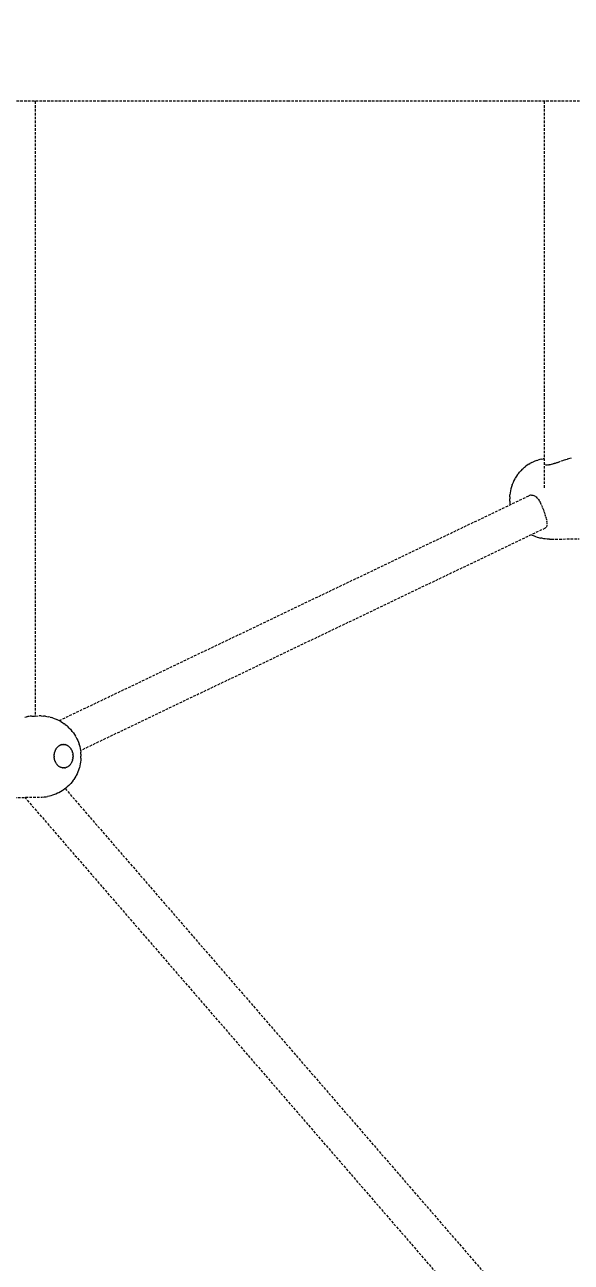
# Model space of a CAD drawing. Header units: millimetres. Extents: x -4710 to 4801, y -2494 to 3533.
# Drawn here: x 1217 to 1488, y 150 to 764 of the extents above; entities that cross this region are included whole.
import ezdxf

# ---------------------------------------------------------------- set-up
doc = ezdxf.new("R2010")
doc.units = ezdxf.units.MM
doc.linetypes.add('HIDDEN', pattern=[1.905, 1.27, -0.635])
for name, color, linetype in [('DIKOM_ОБЪЕКТ', 7, 'Continuous'), ('DIKOM_РАЗМЕР_ЗОНА', 7, 'Continuous'), ('DIKOM_РАЗМЕР_ОБЪЕКТА', 7, 'Continuous')]:
    doc.layers.add(name, color=color, linetype=linetype)
doc.styles.add('style1', font='arialbd.ttf', dxfattribs={"width": 0.8})
doc.dimstyles.new('1-50', dxfattribs={"dimtxt": 300, "dimasz": 200, "dimexe": 100, "dimexo": 0, "dimgap": 100, "dimtad": 1, "dimtxsty": 'style1', "dimcen": 200, "dimclrd": 7, "dimclre": 7, "dimclrt": 7, "dimadec": 1, "dimazin": 2, "dimtfac": 1, "dimtmove": 0, "dimatfit": 2, "dimfxl": 0, "dimlwd": 25, "dimlwe": 18, "dimarcsym": 0})

# ---------------------------------------------------------------- blocks, each defined once
blk = doc.blocks.new('*D0')
at = {"layer": 'Defpoints', "color": 0, "transparency": 16777216}
for p in [(-2049.22, 763.91), (3285.36, 750.08), (3285.36, -900.83)]:
    blk.add_point(p, dxfattribs=at)
at = {"layer": 'DIKOM_РАЗМЕР_ОБЪЕКТА', "color": 7, "lineweight": 18, "transparency": 16777216}
for p, q in [((-2049.22, 763.91), (-2049.22, -1000.83)), ((3285.36, 750.08), (3285.36, -1000.83))]:
    blk.add_line(p, q, dxfattribs=at)
at = {"layer": 'DIKOM_РАЗМЕР_ОБЪЕКТА', "color": 7, "lineweight": 25, "transparency": 16777216}
blk.add_line((-1849.22, -900.83), (3085.36, -900.83), dxfattribs=at)
at = {"layer": 'DIKOM_РАЗМЕР_ОБЪЕКТА', "color": 7, "transparency": 16777216}
for points in [[(-1849.22, -867.5), (-1849.22, -934.17), (-2049.22, -900.83)], [(3085.36, -867.5), (3085.36, -934.17), (3285.36, -900.83)]]:
    blk.add_solid(points, dxfattribs=at)
at = {"layer": 'DIKOM_РАЗМЕР_ОБЪЕКТА', "color": 7, "transparency": 16777216, "insert": (618.07, -647.56), "char_height": 300, "attachment_point": 5, "style": 'style1'}
blk.add_mtext('{\\fArial|b0|i0|c204|p34;5335}', dxfattribs=at)
blk = doc.blocks.new('*D2')
at = {"layer": 'Defpoints', "color": 0, "transparency": 16777216}
for p in [(-3555.27, 756.28), (4801.28, 756.28), (4801.28, -2394.45)]:
    blk.add_point(p, dxfattribs=at)
at = {"layer": 'DIKOM_РАЗМЕР_ЗОНА', "color": 7, "lineweight": 18, "transparency": 16777216}
for p, q in [((-3555.27, 756.28), (-3555.27, -2494.45)), ((4801.28, 756.28), (4801.28, -2494.45))]:
    blk.add_line(p, q, dxfattribs=at)
at = {"layer": 'DIKOM_РАЗМЕР_ЗОНА', "color": 7, "lineweight": 25, "transparency": 16777216}
blk.add_line((-3355.27, -2394.45), (4601.28, -2394.45), dxfattribs=at)
at = {"layer": 'DIKOM_РАЗМЕР_ЗОНА', "color": 7, "transparency": 16777216}
for points in [[(-3355.27, -2361.11), (-3355.27, -2427.78), (-3555.27, -2394.45)], [(4601.28, -2361.11), (4601.28, -2427.78), (4801.28, -2394.45)]]:
    blk.add_solid(points, dxfattribs=at)
at = {"layer": 'DIKOM_РАЗМЕР_ЗОНА', "color": 7, "transparency": 16777216, "insert": (709.08, -2141.17), "char_height": 300, "attachment_point": 5, "style": 'style1'}
blk.add_mtext('{\\fArial|b0|i0|c204|p34;8335}', dxfattribs=at)

msp = doc.modelspace()

# ---------------------------------------------------------------- linework, layer by layer
at = {"layer": 'DIKOM_ОБЪЕКТ', "color": 7, "linetype": 'HIDDEN', "lineweight": 15}
for p, q in [((1256.136, 725.928), (1212.289, 725.928)), ((1222.299, 725.928), (1222.299, 420.742)), ((1301.508, 725.928), (1256.136, 725.928)), ((1348.313, 725.928), (1301.508, 725.928)), ((1396.456, 725.928), (1348.313, 725.928)), ((1445.84, 725.928), (1396.456, 725.928)), ((1496.365, 725.928), (1445.84, 725.928)), ((1474.959, 725.928), (1474.959, 533.835)), ((1468.799, 546.691), (1467.909, 546.205)), ((1468.799, 546.691), (1469.367, 546.964)), ((1470.294, 547.385), (1469.367, 546.964)), ((1471.241, 547.732), (1470.294, 547.385)), ((1471.241, 547.732), (1471.857, 547.956)), ((1472.831, 548.232), (1471.857, 547.956)), ((1473.474, 548.397), (1472.831, 548.232)), ((1473.474, 548.397), (1474.467, 548.597)), ((1474.959, 548.675), (1474.467, 548.597)), ((1474.959, 546.634), (1474.96, 546.416)), ((1481.109, 546.533), (1480.432, 546.306)), ((1481.397, 546.638), (1481.131, 546.541)), ((1481.686, 546.744), (1481.397, 546.638)), ((1482.571, 547.046), (1481.851, 546.797)), ((1482.977, 547.197), (1482.596, 547.055)), ((1484.096, 547.581), (1483.358, 547.329)), ((1484.372, 547.681), (1484.124, 547.591)), ((1484.854, 547.834), (1484.487, 547.722)), ((1485.598, 548.075), (1484.883, 547.844)), ((1486.332, 548.29), (1485.723, 548.117)), ((1486.818, 548.434), (1486.362, 548.299)), ((1487.761, 548.67), (1487.085, 548.501)), ((1488.419, 548.812), (1487.93, 548.715)), ((1461.772, 540.71), (1461.191, 539.878)), ((1462.393, 541.494), (1461.772, 540.71)), ((1462.393, 541.494), (1462.704, 541.882)), ((1463.383, 542.637), (1462.704, 541.882)), ((1464.1, 543.337), (1463.383, 542.637)), ((1464.1, 543.337), (1464.495, 543.72)), ((1465.264, 544.38), (1464.495, 543.72)), ((1465.264, 544.38), (1465.718, 544.73)), ((1466.537, 545.34), (1465.718, 544.73)), ((1467.386, 545.885), (1466.537, 545.34)), ((1467.386, 545.885), (1467.909, 546.205)), ((1475.143, 545.985), (1475.315, 545.818)), ((1475.548, 545.678), (1475.821, 545.579)), ((1475.828, 545.577), (1476.148, 545.514)), ((1476.156, 545.512), (1476.428, 545.491)), ((1476.953, 545.49), (1476.541, 545.483)), ((1477.066, 545.502), (1477.423, 545.535)), ((1477.938, 545.616), (1477.436, 545.537)), ((1478.496, 545.733), (1477.953, 545.619)), ((1479.098, 545.891), (1478.513, 545.738)), ((1479.427, 545.991), (1479.116, 545.896)), ((1479.739, 546.087), (1479.427, 545.991)), ((1479.954, 546.16), (1479.758, 546.093)), ((1480.411, 546.299), (1479.954, 546.16)), ((1458.739, 534.67), (1458.466, 533.699)), ((1459.059, 535.617), (1458.739, 534.67)), ((1459.059, 535.617), (1459.162, 535.892)), ((1459.544, 536.847), (1459.162, 535.892)), ((1459.973, 537.77), (1459.544, 536.847)), ((1460.449, 538.656), (1459.973, 537.77)), ((1460.449, 538.656), (1460.654, 539.002)), ((1461.191, 539.878), (1460.654, 539.002)), ((1234.197, 418.679), (1467.288, 530.166)), ((1457.88, 529.657), (1457.863, 528.627)), ((1457.897, 527.597), (1457.863, 528.627)), ((1457.88, 529.657), (1457.95, 530.683)), ((1458.071, 531.702), (1457.95, 530.683)), ((1458.243, 532.708), (1458.071, 531.702)), ((1458.466, 533.699), (1458.243, 532.708)), ((1467.72, 530.357), (1467.296, 530.17)), ((1468.151, 530.486), (1467.731, 530.361)), ((1468.447, 530.533), (1468.17, 530.49)), ((1468.675, 530.555), (1469.004, 530.559)), ((1469.014, 530.558), (1469.418, 530.502)), ((1469.428, 530.5), (1469.827, 530.382)), ((1469.844, 530.375), (1470.234, 530.196)), ((1470.242, 530.191), (1470.511, 530.019)), ((1470.641, 529.939), (1471.015, 529.646)), ((1471.03, 529.633), (1471.395, 529.275)), ((1471.411, 529.258), (1471.717, 528.89)), ((1471.769, 528.833), (1471.951, 528.591)), ((1471.951, 528.591), (1472.118, 528.371)), ((1472.133, 528.349), (1472.461, 527.836)), ((1457.897, 527.597), (1457.983, 526.571)), ((1457.983, 526.571), (1458.092, 525.767)), ((1472.506, 527.753), (1472.653, 527.508)), ((1472.653, 527.508), (1472.804, 527.259)), ((1472.811, 527.245), (1473.118, 526.651)), ((1473.134, 526.617), (1473.236, 526.413)), ((1473.236, 526.413), (1473.442, 526.001)), ((1473.456, 525.969), (1473.665, 525.487)), ((1473.753, 525.305), (1474.035, 524.643)), ((1474.05, 524.605), (1474.137, 524.366)), ((1474.201, 524.216), (1474.321, 523.931)), ((1474.337, 523.89), (1474.568, 523.257)), ((1474.62, 523.124), (1474.849, 522.502)), ((1474.865, 522.454), (1474.955, 522.167)), ((1475.001, 522.043), (1475.1, 521.775)), ((1475.107, 521.752), (1475.313, 521.097)), ((1475.354, 520.976), (1475.549, 520.354)), ((1475.555, 520.334), (1475.628, 520.052)), ((1475.667, 519.927), (1475.744, 519.683)), ((1475.754, 519.646), (1475.91, 519.034)), ((1475.944, 518.901), (1476.073, 518.385)), ((1476.076, 518.369), (1476.134, 518.047)), ((1476.2, 517.769), (1476.288, 517.231)), ((1476.37, 515.785), (1476.317, 515.406)), ((1476.323, 516.926), (1476.354, 516.706)), ((1476.355, 516.695), (1476.375, 516.231)), ((1475.443, 514.116), (1244.777, 403.791)), ((1468.748, 510.913), (1469.088, 510.732)), ((1469.088, 510.732), (1470.008, 510.324)), ((1470.008, 510.324), (1470.593, 510.065)), ((1470.593, 510.065), (1471.546, 509.725)), ((1471.546, 509.725), (1472.165, 509.522)), ((1475.694, 514.278), (1475.494, 514.148)), ((1475.882, 514.461), (1475.705, 514.286)), ((1476.092, 514.745), (1475.917, 514.495)), ((1476.227, 515.049), (1476.099, 514.758)), ((1476.288, 515.3), (1476.232, 515.064)), ((1472.165, 509.522), (1473.143, 509.253)), ((1473.788, 509.109), (1473.143, 509.253)), ((1474.786, 508.916), (1473.788, 509.109)), ((1475.449, 508.833), (1474.786, 508.916)), ((1476.458, 508.717), (1475.449, 508.833)), ((1477.683, 508.667), (1476.458, 508.717)), ((1477.683, 508.667), (1478.605, 508.67)), ((1478.605, 508.67), (1492.335, 508.893)), ((1217.782, 420.439), (1217.1, 420.259)), ((1218.043, 420.511), (1217.803, 420.444)), ((1218.246, 420.553), (1218.043, 420.511)), ((1218.684, 420.647), (1218.271, 420.558)), ((1218.967, 420.71), (1218.745, 420.661)), ((1219.448, 420.784), (1219.09, 420.728)), ((1220.103, 420.868), (1219.812, 420.843)), ((1220.378, 420.892), (1220.11, 420.869)), ((1220.568, 420.909), (1224.247, 420.969)), ((1225.169, 420.972), (1224.247, 420.969)), ((1225.169, 420.972), (1226.378, 420.923)), ((1227.349, 420.817), (1226.378, 420.923)), ((1227.349, 420.817), (1228.035, 420.727)), ((1228.035, 420.727), (1228.994, 420.549)), ((1229.661, 420.393), (1228.994, 420.549)), ((1229.661, 420.393), (1230.602, 420.146)), ((1231.242, 419.927), (1230.602, 420.146)), ((1231.242, 419.927), (1232.159, 419.613)), ((1232.159, 419.613), (1233.059, 419.23)), ((1233.65, 418.959), (1233.059, 419.23)), ((1233.65, 418.959), (1234.516, 418.516)), ((1235.061, 418.192), (1234.516, 418.516)), ((1235.061, 418.192), (1235.889, 417.694)), ((1235.889, 417.694), (1236.692, 417.136)), ((1237.164, 416.777), (1236.692, 417.136)), ((1237.164, 416.777), (1237.922, 416.173)), ((1237.922, 416.173), (1238.649, 415.514)), ((1239.04, 415.136), (1238.649, 415.514)), ((1239.04, 415.136), (1239.716, 414.442)), ((1239.716, 414.442), (1240.356, 413.699)), ((1240.66, 413.317), (1240.356, 413.699)), ((1240.66, 413.317), (1241.246, 412.552)), ((1241.246, 412.552), (1241.793, 411.744)), ((1241.793, 411.744), (1242.301, 410.898)), ((1233.015, 405.158), (1233.161, 405.335)), ((1233.161, 405.335), (1233.313, 405.503)), ((1233.313, 405.503), (1233.471, 405.663)), ((1233.635, 405.815), (1233.471, 405.663)), ((1233.635, 405.815), (1233.804, 405.957)), ((1233.804, 405.957), (1233.978, 406.091)), ((1233.978, 406.091), (1234.157, 406.215)), ((1234.34, 406.328), (1234.157, 406.215)), ((1234.34, 406.328), (1234.527, 406.432)), ((1234.527, 406.432), (1234.717, 406.525)), ((1234.91, 406.608), (1234.717, 406.525)), ((1234.91, 406.608), (1235.106, 406.68)), ((1235.106, 406.68), (1235.304, 406.741)), ((1235.304, 406.741), (1235.504, 406.792)), ((1235.706, 406.831), (1235.504, 406.792)), ((1235.706, 406.831), (1235.909, 406.86)), ((1235.909, 406.86), (1236.113, 406.877)), ((1236.318, 406.884), (1236.113, 406.877)), ((1236.318, 406.884), (1236.523, 406.878)), ((1236.523, 406.878), (1236.727, 406.863)), ((1236.727, 406.863), (1236.93, 406.836)), ((1237.133, 406.798), (1236.93, 406.836)), ((1237.133, 406.798), (1237.334, 406.749)), ((1237.334, 406.749), (1237.533, 406.689)), ((1237.533, 406.689), (1237.73, 406.618)), ((1237.924, 406.537), (1237.73, 406.618)), ((1237.924, 406.537), (1238.116, 406.445)), ((1238.116, 406.445), (1238.304, 406.343)), ((1238.489, 406.23), (1238.304, 406.343)), ((1238.489, 406.23), (1238.67, 406.108)), ((1238.67, 406.108), (1238.846, 405.975)), ((1238.846, 405.975), (1239.018, 405.834)), ((1239.184, 405.684), (1239.018, 405.834)), ((1239.184, 405.684), (1239.344, 405.525)), ((1239.344, 405.525), (1239.5, 405.357)), ((1239.5, 405.357), (1239.648, 405.181)), ((1242.493, 410.558), (1242.301, 410.898)), ((1242.493, 410.558), (1242.943, 409.706)), ((1242.943, 409.706), (1243.351, 408.822)), ((1243.351, 408.822), (1243.715, 407.909)), ((1243.715, 407.909), (1244.034, 406.971)), ((1244.106, 406.742), (1244.034, 406.971)), ((1244.106, 406.742), (1244.369, 405.82)), ((1244.369, 405.82), (1244.587, 404.88)), ((1231.677, 401.025), (1231.68, 401.279)), ((1231.677, 401.025), (1231.684, 400.77)), ((1231.68, 401.279), (1231.691, 401.532)), ((1231.699, 400.517), (1231.684, 400.77)), ((1231.691, 401.532), (1231.711, 401.785)), ((1231.723, 400.264), (1231.699, 400.517)), ((1231.74, 402.036), (1231.711, 401.785)), ((1231.723, 400.264), (1231.756, 400.013)), ((1231.74, 402.036), (1231.778, 402.286)), ((1231.798, 399.763), (1231.756, 400.013)), ((1231.778, 402.286), (1231.824, 402.534)), ((1231.849, 399.516), (1231.798, 399.763)), ((1231.824, 402.534), (1231.879, 402.779)), ((1231.907, 399.271), (1231.849, 399.516)), ((1231.943, 403.02), (1231.879, 402.779)), ((1231.907, 399.271), (1231.975, 399.03)), ((1231.943, 403.02), (1232.015, 403.258)), ((1232.015, 403.258), (1232.095, 403.491)), ((1232.184, 403.72), (1232.095, 403.491)), ((1232.184, 403.72), (1232.28, 403.944)), ((1232.28, 403.944), (1232.384, 404.162)), ((1232.384, 404.162), (1232.496, 404.375)), ((1232.615, 404.581), (1232.496, 404.375)), ((1232.615, 404.581), (1232.742, 404.781)), ((1232.742, 404.781), (1232.875, 404.973)), ((1233.015, 405.158), (1232.875, 404.973)), ((1239.791, 404.998), (1239.648, 405.181)), ((1239.791, 404.998), (1239.928, 404.806)), ((1239.928, 404.806), (1240.057, 404.607)), ((1240.18, 404.402), (1240.057, 404.607)), ((1240.18, 404.402), (1240.295, 404.19)), ((1240.295, 404.19), (1240.403, 403.973)), ((1240.403, 403.973), (1240.503, 403.75)), ((1240.595, 403.521), (1240.503, 403.75)), ((1240.595, 403.521), (1240.679, 403.289)), ((1240.679, 403.289), (1240.755, 403.051)), ((1240.822, 402.81), (1240.755, 403.051)), ((1240.787, 399.061), (1240.851, 399.303)), ((1240.822, 402.81), (1240.881, 402.566)), ((1240.906, 399.548), (1240.851, 399.303)), ((1240.881, 402.566), (1240.932, 402.318)), ((1240.952, 399.795), (1240.906, 399.548)), ((1240.932, 402.318), (1240.974, 402.069)), ((1240.99, 400.045), (1240.952, 399.795)), ((1241.007, 401.818), (1240.974, 402.069)), ((1240.99, 400.045), (1241.019, 400.296)), ((1241.007, 401.818), (1241.031, 401.565)), ((1241.039, 400.549), (1241.019, 400.296)), ((1241.046, 401.311), (1241.031, 401.565)), ((1241.051, 400.803), (1241.039, 400.549)), ((1241.053, 401.057), (1241.046, 401.311)), ((1241.051, 400.803), (1241.053, 401.057)), ((1244.587, 404.88), (1244.759, 403.927)), ((1244.759, 403.927), (1244.884, 402.962)), ((1244.963, 401.991), (1244.884, 402.962)), ((1244.979, 400.039), (1244.916, 399.067)), ((1244.963, 401.991), (1244.995, 401.015)), ((1244.979, 400.039), (1244.995, 401.015)), ((1232.051, 398.793), (1231.975, 399.03)), ((1232.135, 398.56), (1232.051, 398.793)), ((1232.135, 398.56), (1232.228, 398.332)), ((1232.327, 398.108), (1232.228, 398.332)), ((1232.435, 397.891), (1232.327, 398.108)), ((1232.55, 397.679), (1232.435, 397.891)), ((1232.55, 397.679), (1232.673, 397.474)), ((1232.802, 397.275), (1232.673, 397.474)), ((1232.939, 397.084), (1232.802, 397.275)), ((1232.939, 397.084), (1233.081, 396.9)), ((1233.231, 396.724), (1233.081, 396.9)), ((1233.386, 396.556), (1233.231, 396.724)), ((1233.546, 396.398), (1233.386, 396.556)), ((1233.546, 396.398), (1233.713, 396.247)), ((1233.884, 396.106), (1233.713, 396.247)), ((1234.061, 395.974), (1233.884, 396.106)), ((1234.241, 395.851), (1234.061, 395.974)), ((1234.241, 395.851), (1234.426, 395.739)), ((1234.615, 395.636), (1234.426, 395.739)), ((1234.806, 395.545), (1234.615, 395.636)), ((1234.806, 395.545), (1235.001, 395.463)), ((1235.198, 395.393), (1235.001, 395.463)), ((1235.396, 395.333), (1235.198, 395.393)), ((1235.598, 395.284), (1235.396, 395.333)), ((1235.598, 395.284), (1235.8, 395.246)), ((1236.003, 395.219), (1235.8, 395.246)), ((1236.208, 395.203), (1236.003, 395.219)), ((1236.412, 395.198), (1236.208, 395.203)), ((1236.412, 395.198), (1236.617, 395.204)), ((1236.82, 395.222), (1236.617, 395.204)), ((1237.024, 395.25), (1236.82, 395.222)), ((1237.024, 395.25), (1237.226, 395.29)), ((1237.426, 395.34), (1237.226, 395.29)), ((1237.624, 395.401), (1237.426, 395.34)), ((1237.82, 395.473), (1237.624, 395.401)), ((1237.82, 395.473), (1238.013, 395.556)), ((1238.203, 395.649), (1238.013, 395.556)), ((1238.39, 395.753), (1238.203, 395.649)), ((1238.39, 395.753), (1238.573, 395.866)), ((1238.752, 395.991), (1238.573, 395.866)), ((1238.926, 396.124), (1238.752, 395.991)), ((1239.095, 396.267), (1238.926, 396.124)), ((1239.095, 396.267), (1239.259, 396.418)), ((1239.417, 396.578), (1239.259, 396.418)), ((1239.569, 396.747), (1239.417, 396.578)), ((1239.715, 396.923), (1239.569, 396.747)), ((1239.715, 396.923), (1239.855, 397.108)), ((1239.988, 397.301), (1239.855, 397.108)), ((1240.115, 397.5), (1239.988, 397.301)), ((1240.115, 397.5), (1240.234, 397.707)), ((1240.346, 397.919), (1240.234, 397.707)), ((1240.45, 398.137), (1240.346, 397.919)), ((1240.546, 398.361), (1240.45, 398.137)), ((1240.546, 398.361), (1240.635, 398.59)), ((1240.715, 398.823), (1240.635, 398.59)), ((1240.787, 399.061), (1240.715, 398.823)), ((1243.476, 393.182), (1243.083, 392.296)), ((1243.826, 394.098), (1243.476, 393.182)), ((1244.13, 395.038), (1243.826, 394.098)), ((1244.198, 395.282), (1244.13, 395.038)), ((1244.446, 396.206), (1244.198, 395.282)), ((1244.649, 397.147), (1244.446, 396.206)), ((1244.805, 398.102), (1244.649, 397.147)), ((1244.916, 399.067), (1244.805, 398.102)), ((1239.267, 386.808), (1238.881, 386.411)), ((1239.931, 387.506), (1239.267, 386.808)), ((1240.56, 388.254), (1239.931, 387.506)), ((1241.152, 389.047), (1240.56, 388.254)), ((1241.431, 389.423), (1241.152, 389.047)), ((1241.965, 390.234), (1241.431, 389.423)), ((1242.459, 391.084), (1241.965, 390.234)), ((1242.646, 391.44), (1242.459, 391.084)), ((1243.083, 392.296), (1242.646, 391.44)), ((1211.762, 380.515), (1225.491, 380.739)), ((1225.491, 380.739), (1226.7, 380.814)), ((1226.7, 380.814), (1227.669, 380.927)), ((1227.669, 380.927), (1228.353, 381.039)), ((1229.309, 381.224), (1228.353, 381.039)), ((1229.973, 381.401), (1229.309, 381.224)), ((1230.91, 381.656), (1229.973, 381.401)), ((1231.833, 381.981), (1230.91, 381.656)), ((1232.458, 382.217), (1231.833, 381.981)), ((1233.352, 382.606), (1232.458, 382.217)), ((1233.938, 382.899), (1233.352, 382.606)), ((1234.798, 383.347), (1233.938, 382.899)), ((1235.634, 383.86), (1234.798, 383.347)), ((1236.157, 384.195), (1235.634, 383.86)), ((1236.951, 384.759), (1236.157, 384.195)), ((1237.418, 385.138), (1236.951, 384.759)), ((1237.152, 384.922), (1647.634, -89.068)), ((1238.165, 385.746), (1237.418, 385.138)), ((1238.881, 386.411), (1238.165, 385.746)), ((1217.08, 380.602), (1634.163, -101.005))]:
    msp.add_line(p, q, dxfattribs=at)

# ---------------------------------------------------------------- dimensions: what is measured, and where the dimension line sits
at = {"layer": 'DIKOM_РАЗМЕР_ЗОНА'}
dim = msp.add_linear_dim(base=(4801.279, -2394.448), p1=(-3555.274, 756.284), p2=(4801.279, 756.284), text='{\\fArial|b0|i0|c204|p34;8335}', dimstyle='1-50', dxfattribs=at)
dim.commit()
dim.dimension.update_dxf_attribs({"geometry": '*D2', "text_midpoint": (709.081, -2394.448), "dimtype": 160})
at = {"layer": 'DIKOM_РАЗМЕР_ОБЪЕКТА'}
dim = msp.add_linear_dim(base=(3285.358, -900.832), p1=(-2049.224, 763.912), p2=(3285.358, 750.078), text='{\\fArial|b0|i0|c204|p34;5335}', dimstyle='1-50', dxfattribs=at)
dim.commit()
dim.dimension.update_dxf_attribs({"geometry": '*D0', "text_midpoint": (618.067, -900.832), "dimtype": 160})

doc.saveas('drawing.dxf')
